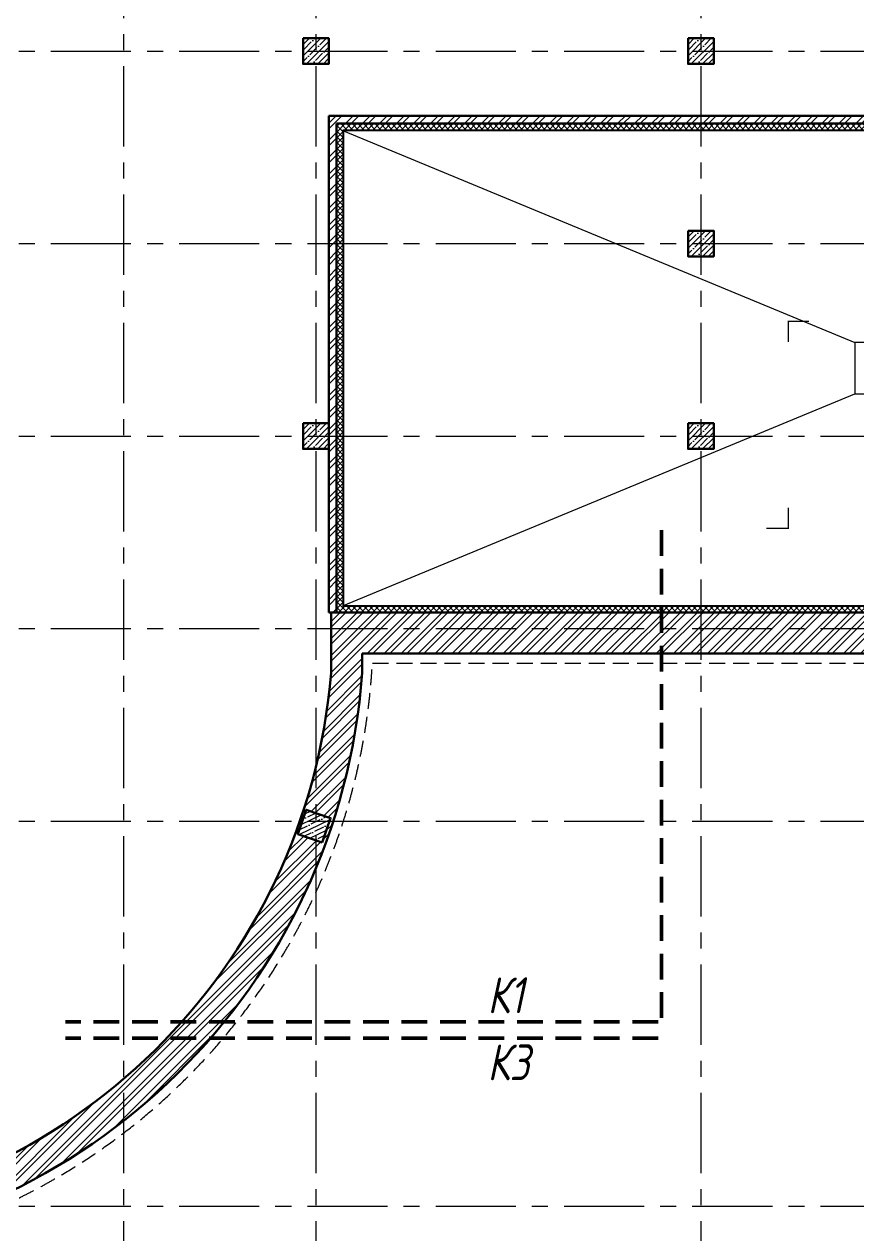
# Model space of a CAD drawing. Header units: millimetres. Extents: x -8689834 to 9419935, y 0 to 233063.
# Drawn here: x -327720 to -314757, y 106183 to 125020 of the extents above; entities that cross this region are included whole.
import ezdxf
from ezdxf import colors
from ezdxf.entities.mleader import LeaderData, LeaderLine
from ezdxf.math import Vec2, Vec3

# ---------------------------------------------------------------- set-up
doc = ezdxf.new("R2010")
doc.units = ezdxf.units.MM
doc.header["$MEASUREMENT"] = 0
for name, pattern in [('CENTER', [2, 1.25, -0.25, 0.25, -0.25]), ('HIDDEN', [6, 4, -2]), ('TRATTEGGIATA', [0.75, 0.5, -0.25])]:
    doc.linetypes.add(name, pattern=pattern)
doc.layers.get('0').update_dxf_attribs({"color": 250, "lineweight": 9})
for name, color, linetype, lineweight in [('АР_Колонны', 250, 'Continuous', 30), ('АР_Колонны Штрих', 250, 'Continuous', 5), ('АР_МосжилНии_Стены', 127, 'Continuous', 30), ('АР_Оси', 195, 'Continuous', 9), ('АР_Отметки', 250, 'Continuous', 15), ('АР_Перегородки кирпич', 244, 'Continuous', 30), ('АР_Перегородки_кирпич_Штрих', 244, 'Continuous', 5), ('АР_Разрезы', 175, 'Continuous', 9), ('АР_Сети', 250, 'Continuous', 30), ('АР_стены', 250, 'Continuous', 30), ('АР_тонкая линия', 250, 'Continuous', 0), ('АР_Штриховка кирпич', 250, 'Continuous', 9), ('Подвал', 250, 'Continuous', 30), ('Штриховка', 7, 'Continuous', 5)]:
    doc.layers.add(name, color=color, linetype=linetype, lineweight=lineweight)
doc.styles.add('ISOCPEUR', font='isocpeur.ttf', dxfattribs={"width": 0.7})
doc.styles.add('М2', font='isocpeui.ttf', dxfattribs={"width": 0.8})
pattern_1 = [(45, (-1298551.721179725, 164426.8594320829), (-132.5825214724777, 132.5825214724777), []), (45, (-1298463.332832225, 164426.8594320829), (-132.5825214724777, 132.5825214724777), [])]

# ---------------------------------------------------------------- blocks, each defined once
blk = doc.blocks.new('A$Cb1ac1438')
at = {"layer": 'АР_Колонны Штрих', "ltscale": 100}
h = blk.add_hatch(dxfattribs=at)
h.set_pattern_fill('ANSI35', color=256, scale=500, angle=161.0398319781508)
h.set_pattern_definition([(206.0398319781508, (898269.906760073, -348997.308166508), (54.8744852097032, -112.3111342341892), []), (206.0398319781508, (898186.3139504915, -348968.589842044), (54.8744852097032, -112.3111342341892), [156.25, -31.25, 0, -31.25])])
h.paths.add_polyline_path([(5719.346614299488, -202.5913746167789), (6097.64448702152, -332.5556754611025), (6227.608787865844, 45.74219726095907), (5849.310915143811, 175.7064981052536)])
h = blk.add_hatch(dxfattribs=at)
h.set_pattern_fill('ANSI35', color=256, scale=500, angle=-72.0645431068729)
h.set_pattern_definition([(332.9354568931271, (-256735.9129927806, 917047.4838722233), (56.87424014611736, 111.3118179161664), []), (332.9354568931271, (-256708.6942039412, 916963.3908433332), (56.87424014611736, 111.3118179161664), [156.25, -31.25, 0, -31.25])])
h.paths.add_polyline_path([(173.2168417862558, -6154.528628895481), (50.03866453003138, -5773.967021993492), (-330.5229423719575, -5897.145199249746), (-207.3447651157039, -6277.70680615172)])
at = {"layer": 'АР_Колонны', "ltscale": 100}
for points in [[(6097.64448702152, -332.5556754611025), (5719.346614299488, -202.5913746167789), (5849.310915143811, 175.7064981052536), (6227.608787865844, 45.74219726095907)], [(50.03866453003138, -5773.967021993492), (173.2168417862558, -6154.528628895481), (-207.3447651157039, -6277.70680615172), (-330.5229423719575, -5897.145199249746)]]:
    blk.add_lwpolyline(points, close=True, dxfattribs=at)
blk = doc.blocks.new('_DotSmall')
at = {"color": 0, "linetype": 'ByBlock', "const_width": 0.5}
blk.add_lwpolyline([(-0.0625, 0, 1), (0.0625, 0, 1)], format="xyb", close=True, dxfattribs=at)

msp = doc.modelspace()

# ---------------------------------------------------------------- hatches: boundary and pattern name
at = {"layer": 'АР_Колонны Штрих', "ltscale": 100}
h = msp.add_hatch(dxfattribs=at)
h.set_pattern_fill('ANSI35', color=256, scale=500)
h.set_pattern_definition([(45, (-1280424.170391682, 164672.1571121852), (-88.38834764831844, 88.38834764831844), []), (45, (-1280335.782044182, 164672.1571121852), (-88.38834764831844, 88.38834764831844), [156.25, -31.25, 0, -31.25])])
h.paths.add_polyline_path([(-322972.0711264503, 124800.6824583525), (-323372.0711264503, 124800.6824583525), (-323372.0711264503, 124400.6824583525), (-322972.0711264503, 124400.6824583525)])
h = msp.add_hatch(dxfattribs=at)
h.set_pattern_fill('ANSI35', color=256, scale=500)
h.set_pattern_definition([(45, (-1274424.170391682, 164672.1571121852), (-88.38834764831844, 88.38834764831844), []), (45, (-1274335.782044182, 164672.1571121852), (-88.38834764831844, 88.38834764831844), [156.25, -31.25, 0, -31.25])])
h.paths.add_polyline_path([(-316972.0711264502, 124800.6824583525), (-317372.0711264502, 124800.6824583525), (-317372.0711264502, 124400.6824583525), (-316972.0711264502, 124400.6824583525)])
h = msp.add_hatch(dxfattribs=at)
h.set_pattern_fill('ANSI35', color=256, scale=500)
h.set_pattern_definition([(45, (-1274424.170391682, 161672.1571121852), (-88.38834764831844, 88.38834764831844), []), (45, (-1274335.782044182, 161672.1571121852), (-88.38834764831844, 88.38834764831844), [156.25, -31.25, 0, -31.25])])
h.paths.add_polyline_path([(-316972.0711264502, 121800.6824583525), (-317372.0711264502, 121800.6824583525), (-317372.0711264502, 121400.6824583525), (-316972.0711264502, 121400.6824583525)])
h = msp.add_hatch(dxfattribs=at)
h.set_pattern_fill('ANSI35', color=256, scale=500)
h.set_pattern_definition([(45, (-1280424.170391682, 158672.1571121852), (-88.38834764831844, 88.38834764831844), []), (45, (-1280335.782044182, 158672.1571121852), (-88.38834764831844, 88.38834764831844), [156.25, -31.25, 0, -31.25])])
h.paths.add_polyline_path([(-322972.0711264503, 118800.6824583525), (-323372.0711264503, 118800.6824583525), (-323372.0711264503, 118400.6824583525), (-322972.0711264503, 118400.6824583525)])
h = msp.add_hatch(dxfattribs=at)
h.set_pattern_fill('ANSI35', color=256, scale=500)
h.set_pattern_definition([(45, (-1274424.170391682, 158672.1571121852), (-88.38834764831844, 88.38834764831844), []), (45, (-1274335.782044182, 158672.1571121852), (-88.38834764831844, 88.38834764831844), [156.25, -31.25, 0, -31.25])])
h.paths.add_polyline_path([(-316972.0711264502, 118800.6824583525), (-317372.0711264502, 118800.6824583525), (-317372.0711264502, 118400.6824583525), (-316972.0711264502, 118400.6824583525)])
at = {"layer": 'АР_Перегородки_кирпич_Штрих', "ltscale": 100}
h = msp.add_hatch(dxfattribs=at)
h.set_pattern_fill('ANSI32', color=256, scale=500)
h.set_pattern_definition([(45, (-15289.26513409219, 0), (-132.5825214724777, 132.5825214724777), []), (45, (-15200.87678659218, 0), (-132.5825214724777, 132.5825214724777), [])])
h.paths.add_polyline_path([(-304052.0711264501, 123589.9490637413), (-305172.0711264501, 123589.9490637413), (-305172.0711264501, 123469.9490637413), (-304172.0711264501, 123469.9490637413), (-304172.5771687811, 121600.6824583525), (-304052.5840094198, 121600.6824583525)])
h.paths.add_polyline_path([(-304052.5840094198, 121600.6824583525), (-304172.5771687811, 121600.6824583525), (-304173.3705045159, 118670.1845431714), (-304172.0711264501, 115850.6824583525), (-304054.0665040578, 115850.6824583525), (-304053.3574848831, 118550.1845431714)])
h.paths.add_polyline_path([(-306026.1564171973, 123589.9490637413), (-306026.1564171973, 123469.9490637413), (-305892.0711264501, 123469.9490637413), (-305892.5859029801, 123241.4189386518), (-305772.5859029799, 123241.4189386518), (-305772.0711264501, 123469.9490637413), (-305172.0711264501, 123469.9490637413), (-305172.0711264501, 123589.9490637413)])
h.paths.add_polyline_path([(-322852.4199923284, 115997.3872438653), (-322851.1212437177, 123469.9205100444), (-307526.1564171973, 123469.9490637413), (-307526.1564171973, 123589.9490637413), (-322971.1212310863, 123589.9490637413), (-322972.421225976, 115997.3872438653)])
h.paths.add_polyline_path([(-322972.3246298887, 116422.3475705374), (-322932.4206091522, 116422.3475705374), (-322932.4206091522, 116462.3475705375), (-322972.3179141203, 116462.3475705374)], flags=16)
h.paths.add_polyline_path([(-322852.4206091521, 115997.5664154426), (-322972.3414193097, 115997.5664154426), (-322972.4206091521, 115850.682458348), (-322852.4206091523, 115850.6824583525)])
at = {"layer": 'АР_Штриховка кирпич', "ltscale": 100}
h = msp.add_hatch(dxfattribs=at)
h.set_pattern_fill('ANSI32', color=256, scale=500)
h.set_pattern_definition(pattern_1)
h.paths.add_polyline_path([(-322946.1180642748, 112648.224219518), (-322961.2216596514, 112600.6824583525), (-323172.0711264503, 112600.6824583525), (-323199.1559286597, 112732.6939443187)], flags=16)
h.paths.add_polyline_path([(-323382.9205932492, 112600.6824583525), (-323324.9686016155, 112776.5329568123), (-323198.5888596172, 112734.3445592263), (-323172.0711264503, 112600.6824583525)], flags=16)
h.paths.add_polyline_path([(-323072.9704356921, 112268.2411963662), (-323199.3501776903, 112310.4295939522), (-323172.0711264503, 112600.6824583525), (-322961.2216596514, 112600.6824583525)], flags=16)
h.paths.add_polyline_path([(-323198.7831086478, 112312.0802088598), (-323451.8209730327, 112396.5499336605), (-323382.9205932493, 112600.6824583525), (-323172.0711264503, 112600.6824583525)], flags=16)
edge = h.paths.add_edge_path()
edge.add_line((-322067.0711264503, 115850.6824583481), (-322937.0711264506, 115850.6824583765))
edge.add_arc((-1477104.667928795, 115380.6824575035), 1154167.692499015, -0.02333197960928146, 0.023331979694489746, ccw=False)
edge.add_arc((-332221.3052867504, 115664.1989911303), 9314.761999561275, 321.68271989326865, 355.35999482408715, ccw=False)
edge.add_line((-324913.0416397232, 109888.9004210118), (-324376.4676794859, 109758.9389800894))
edge.add_arc((-332173.8220975739, 115605.6691985809), 9745.921719832271, 323.1361487127608, 355.9107374150291)
edge.add_line((-322452.7118934882, 114910.6824583331), (-322452.7118934878, 115210.6824583402))
edge.add_line((-322452.7118934878, 115210.6824583402), (-322067.0711264503, 115210.6824583525))
edge.add_line((-322067.0711264503, 115210.6824583525), (-322067.0711264503, 115850.6824583481))
h = msp.add_hatch(dxfattribs=at)
h.set_pattern_fill('ANSI32', color=256, scale=500)
h.set_pattern_definition(pattern_1)
h.paths.add_polyline_path([(-309596.9097890062, 115410.2370001124), (-309596.9097890062, 115210.6824583525), (-305664.571126, 115210.6824583526), (-305664.571126, 115850.6824583526), (-322120.0107513145, 115850.6824583525), (-322120.0107513145, 115210.6824583525), (-309847.2324638944, 115210.6824583525), (-309847.2324638944, 115410.2370001124)])
h = msp.add_hatch(dxfattribs=at)
h.set_pattern_fill('ANSI32', color=256, scale=500)
h.set_pattern_definition([(45, (-1298418.673593336, 164822.7913692372), (-132.5825214724777, 132.5825214724777), []), (45, (-1298330.285245836, 164822.7913692372), (-132.5825214724777, 132.5825214724777), [])])
h.paths.add_polyline_path([(-328782.1922958228, 102375.6824583525), (-329292.1922958228, 101865.6824583525), (-329292.1922958228, 99715.68245835253), (-331012.0361820102, 99715.68245835253), (-331012.0361820101, 98935.68245835259), (-329682.0012375686, 98935.68245835253), (-329682.0012375687, 93215.35490996396), (-329172.0711264507, 93215.35490996396), (-329172.0711264506, 98935.68245835247), (-326172.0711264504, 98935.68245835253), (-326172.0361820101, 97157.1086185961), (-325662.0361820112, 97157.1086185961), (-325662.036182011, 99445.8378912746), (-328782.1922958228, 99445.68245835253)])
h.paths.add_polyline_path([(-329172.0711264506, 106811.5015921848), (-329172.0711264506, 106600.6824583525), (-329460.5545658352, 106575.5444848357), (-329502.718766466, 106702.0333479182)], flags=16)
h.paths.add_polyline_path([(-329123.7855920562, 106828.3533511282), (-329039.4553213065, 106575.370016665), (-329172.0711264506, 106600.6824583525), (-329172.0711264506, 106811.5015921848)], flags=16)
h.paths.add_polyline_path([(-329172.0711264505, 106389.8633245202), (-329377.8847872713, 106322.0236910044), (-329462.2150580211, 106575.0070254675), (-329172.0711264505, 106600.6824583525)], flags=16)
h.paths.add_polyline_path([(-329172.0711264506, 106389.8633245203), (-329172.0711264506, 106600.6824583525), (-329041.1158134926, 106574.8325572968), (-328998.9516128617, 106448.3436942143)], flags=16)
h.paths.add_polyline_path([(-332101.1061155543, 104554.3739539081), (-331912.1922958226, 104554.3739539081), (-331912.1922958226, 103474.4889956772), (-332101.1061155543, 103474.4889956772)], flags=17)
edge = h.paths.add_edge_path()
edge.add_line((-332422.192295823, 104619.3739539081), (-332101.1061155544, 104619.3739539081))
edge.add_line((-332101.1061155544, 104619.3739539081), (-332101.1061155543, 103409.4889956772))
edge.add_line((-332101.1061155543, 103409.4889956772), (-332422.1922958228, 103409.4889956772))
edge.add_line((-332422.1922958228, 103409.4889956772), (-332422.1922958227, 98935.4897598165))
edge.add_line((-332422.1922958227, 98935.4897598165), (-331011.9628120004, 98935.71915412537))
edge.add_line((-331011.9628120004, 98935.71915412537), (-331012.1095520199, 99715.64576257975))
edge.add_line((-331012.1095520199, 99715.64576257975), (-331642.1922958228, 99715.56315136206))
edge.add_line((-331642.1922958228, 99715.56315136206), (-331642.1922958228, 101865.6824583525))
edge.add_line((-331642.1922958228, 101865.6824583525), (-329292.1922958228, 101865.6824583525))
edge.add_line((-329292.1922958228, 101865.6824583525), (-328782.1922958228, 102375.6824583525))
edge.add_line((-328782.1922958228, 102375.6824583525), (-331911.7639104379, 102375.6824583525))
edge.add_line((-331911.7639104379, 102375.6824583525), (-331912.1922958228, 105875.9435017856))
edge.add_line((-331912.1922958228, 105875.9435017856), (-331612.1922957873, 105875.9435017877))
edge.add_arc((-332173.8220975736, 115605.6691985811), 9745.92171983219, 273.3036233390724, 293.0807652531338)
edge.add_arc((-332173.8220975742, 115605.6691985818), 9745.92171983306, 293.0807652531357, 323.7250383778538)
edge.add_line((-324316.7875196856, 109839.3880910588), (-324909.4967909608, 109893.3890281035))
edge.add_arc((-332221.3052866729, 115664.1989910304), 9314.761999438475, 273.74937375992903, 321.7179014208314, ccw=False)
edge.add_line((-331612.1922958228, 106369.3739539164), (-331912.1922956888, 106369.373953908))
edge.add_line((-331912.1922956888, 106369.373953908), (-331912.1922958228, 106600.6824583525))
edge.add_line((-331912.1922958228, 106600.6824583525), (-332422.192295823, 106600.6824583525))
edge.add_line((-332422.192295823, 106600.6824583525), (-332422.192295823, 104619.3739539081))
at = {"layer": 'Штриховка', "transparency": 33554636}
h = msp.add_hatch(dxfattribs=at)
h.set_pattern_fill('ANSI37', color=256, scale=500)
h.set_pattern_definition([(45, (0, 0), (-44.19417382415922, 44.19417382415922), []), (135, (0, 0), (-44.19417382415922, -44.19417382415921), [])])
h.paths.add_polyline_path([(-305992.0711264501, 121325.4545757953), (-305992.0711264501, 123369.9490637413), (-306015.7693455741, 123369.9490637413), (-306015.7693455741, 123420.6521764803), (-307538.1917702747, 123420.6521764803), (-307538.1917702746, 123369.9490637413), (-322752.4206091523, 123369.9490637413), (-322752.4206091523, 115950.6824583525), (-305992.0711264501, 115950.6824583525), (-305992.0711264501, 120795.4545757954)], flags=16)
edge = h.paths.add_edge_path(flags=16)
edge.add_line((-305892.5859029791, 120895.4545757953), (-305893.2482067342, 122711.401855948))
edge.add_line((-305893.2482067342, 122711.401855948), (-305992.7334302053, 122711.401855948))
edge.add_line((-305992.7334302053, 122711.401855948), (-305991.7107815485, 123241.4415005122))
edge.add_line((-305991.7107815485, 123241.4415005122), (-305892.2255580774, 123241.4415005122))
edge.add_line((-305892.2255580774, 123241.4415005122), (-305892.585902979, 121225.4545757954))
edge.add_arc((-305892.5859029789, 120895.4545757952), 330.0000000001164, 90.00000000002024, 173.0379373089026)
edge.add_line((-306220.1526900622, 120935.4545757953), (-306222.5859029791, 120935.4545757953))
edge.add_line((-306222.5859029791, 120935.4545757953), (-306222.585902979, 120895.4545757953))
edge.add_line((-306222.585902979, 120895.4545757953), (-305892.5859029791, 120895.4545757953))
edge = h.paths.add_edge_path()
edge.add_line((-305892.585902979, 120935.4545757953), (-305892.5859029791, 120895.4545757953))
edge.add_line((-305892.5859029791, 120895.4545757953), (-306222.585902979, 120895.4545757953))
edge.add_arc((-305892.5859029794, 120895.4545757957), 329.9999999995925, 89.91062262278177, 180.0000000000657, ccw=False)
edge.add_line((-305892.0711264501, 121225.4541742877), (-305892.0711264501, 123469.9490637413))
edge.add_line((-305892.0711264501, 123469.9490637413), (-306015.9852964915, 123469.9490637413))
edge.add_line((-306015.9852964915, 123469.9490637413), (-306015.9852964915, 123420.6521764803))
edge.add_line((-306015.9852964915, 123420.6521764803), (-307538.1917702747, 123420.6521764803))
edge.add_line((-307538.1917702747, 123420.6521764803), (-307538.1917702747, 123469.9490637413))
edge.add_line((-307538.1917702747, 123469.9490637413), (-322851.1212313407, 123469.9484889328))
edge.add_line((-322851.1212313407, 123469.9484889328), (-322852.4206091523, 115850.6824583525))
edge.add_line((-322852.4206091523, 115850.6824583525), (-305892.0711264501, 115850.6824583525))
edge.add_line((-305892.0711264501, 115850.6824583525), (-305892.0711264501, 120935.4545757953))
edge.add_line((-305892.0711264501, 120935.4545757953), (-305892.585902979, 120935.4545757953))
edge = h.paths.add_edge_path(flags=0)
edge.add_arc((-305892.5859029851, 120895.4545757951), 329.9999999939452, 173.0379373087465, 179.9999999999621)
edge.add_line((-306222.5859029791, 120895.4545757953), (-306222.585902979, 120935.4545757953))
edge.add_line((-306222.585902979, 120935.4545757953), (-306220.1526900622, 120935.4545757953))

# ---------------------------------------------------------------- linework, layer by layer
at = {"linetype": 'TRATTEGGIATA', "ltscale": 500}
msp.add_line((-322292.9184881856, 115060.6824583525), (-306282.0711264503, 115060.6824583525), dxfattribs=at)
msp.add_arc((-332173.8220975736, 115605.6691985808), 9895.921719831927, 272.3712849375702, 356.8430181081399, dxfattribs=at)
at = {"layer": 'АР_Колонны', "ltscale": 100}
for points in [[(-323372.0711264503, 124800.6824583525), (-322972.0711264503, 124800.6824583525), (-322972.0711264503, 124400.6824583525), (-323372.0711264503, 124400.6824583525)], [(-317372.0711264502, 124800.6824583525), (-316972.0711264502, 124800.6824583525), (-316972.0711264502, 124400.6824583525), (-317372.0711264502, 124400.6824583525)], [(-317372.0711264502, 121800.6824583525), (-316972.0711264502, 121800.6824583525), (-316972.0711264502, 121400.6824583525), (-317372.0711264502, 121400.6824583525)], [(-323372.0711264503, 118800.6824583525), (-322972.0711264503, 118800.6824583525), (-322972.0711264503, 118400.6824583525), (-323372.0711264503, 118400.6824583525)], [(-317372.0711264502, 118800.6824583525), (-316972.0711264502, 118800.6824583525), (-316972.0711264502, 118400.6824583525), (-317372.0711264502, 118400.6824583525)]]:
    msp.add_lwpolyline(points, close=True, dxfattribs=at)
at = {"layer": 'АР_МосжилНии_Стены', "ltscale": 100}
for p, q in [((-322937.0711264503, 115850.6824583525), (-322067.0711264503, 115850.6824583525)), ((-322937.0711264503, 115210.6824583525), (-322937.0711264503, 115850.682458348)), ((-322174.6778695334, 115850.6824583525), (-306208.403607368, 115850.6824583525)), ((-322452.7118934878, 115210.6824583525), (-322002.0711264502, 115210.6824583525)), ((-322239.6778695334, 115210.6824583525), (-305787.1893165926, 115210.6824583525))]:
    msp.add_line(p, q, dxfattribs=at)
for points in [[(-322937.0711264502, 115210.6824583422), (-322937.0711264502, 114910.6824583402)], [(-322452.7118934878, 114910.6824583402), (-322452.7118934878, 115210.6824583402)]]:
    msp.add_lwpolyline(points, dxfattribs=at)
for centre, radius, start, end in [((-332221.305286749, 115664.1989911299), 9314.761999559945, 273.7493737590794, 355.3599948243836), ((-332173.8220975735, 115605.6691985808), 9745.921719831898, 273.3036233407794, 355.9107374146807)]:
    msp.add_arc(centre, radius, start, end, dxfattribs=at)
at = {"layer": 'АР_Оси', "linetype": 'CENTER', "ltscale": 1000}
for p, q in [((-326172.0711264504, 134363.1513644527), (-326172.0711264504, 78630.80280076223)), ((-323172.0711264503, 134363.1513644526), (-323172.0711264503, 78630.80280076223)), ((-317172.0711264502, 134363.1513644526), (-317172.0711264502, 78630.80280076223)), ((-359305.7650579241, 124600.6824583525), (-276127.3630032049, 124600.6824583525)), ((-359305.7650579241, 121600.6824583525), (-276127.3630032049, 121600.6824583525)), ((-359305.7650579241, 118600.6824583525), (-276127.3630032049, 118600.6824583525)), ((-359305.7650579241, 115600.6824583525), (-276127.3630032049, 115600.6824583525)), ((-359305.7650579241, 112600.6824583525), (-276127.3630032049, 112600.6824583525)), ((-359305.7650579241, 106600.6824583525), (-276127.3630032049, 106600.6824583525))]:
    msp.add_line(p, q, dxfattribs=at)
at = {"layer": 'АР_Перегородки кирпич', "linetype": 'Continuous', "ltscale": 100}
for p, q in [((-322972.4206091521, 120532.6524932313, 1.961751612303354), (-322971.1212310863, 123589.9490637413, 1.961751612303354)), ((-322971.1212310863, 123589.9490637413, 1.961751612303354), (-307526.1564171973, 123589.9490637413, 1.961751612303354)), ((-322852.4206091521, 120532.6524932313, 1.961751612303354), (-322851.1212310863, 123469.9490637413, 1.961751612303354)), ((-322851.1212310863, 123469.9490637413, 1.961751612303354), (-307526.1564171973, 123469.9490637413, 1.961751612303354)), ((-322972.4206091521, 115850.682458348, 1.961751612303354), (-322972.4206091521, 120570.1845431714, 1.961751612303354)), ((-322852.4206091523, 115850.6824583525, 1.961751612303354), (-322852.4206091521, 120570.1845431714, 1.961751612303354)), ((-322937.0711264503, 115850.682458348), (-322972.4206091521, 115850.682458348, 1.961751612307125))]:
    msp.add_line(p, q, dxfattribs=at)
at = {"layer": 'АР_Разрезы', "color": 5, "ltscale": 100, "const_width": 20, "elevation": -2792.354355402168}
for points in [[(-315485.0445451412, 120388.8988333235), (-315809.4427777978, 120388.8988333235), (-315809.4427777978, 120064.500600667)], [(-316152.5448098678, 117162.0430614778), (-315809.4427777978, 117162.0430614778), (-315809.4427777978, 117486.4412941344)]]:
    msp.add_lwpolyline(points, dxfattribs=at)
at = {"layer": 'АР_Сети', "color": 251, "linetype": 'HIDDEN', "lineweight": 50, "ltscale": 100}
for p, q in [((-317838.4925194005, 109470.2044018847), (-327076.0163383982, 109470.2044018847)), ((-317838.4925194005, 109217.866614254), (-327076.0163383982, 109217.866614254))]:
    msp.add_line(p, q, dxfattribs=at)
msp.add_lwpolyline([(-317784.5204495725, 117132.3775246171), (-317784.5204495725, 109479.8590045744)], dxfattribs=at)
at = {"layer": 'АР_тонкая линия', "color": 18, "ltscale": 500, "true_color": 0x000000, "elevation": 0.5840179250958151}
for points in [[(-307538.1917702747, 123469.9490637413), (-307538.1917702747, 123369.9490637413), (-322752.4206091523, 123369.9490637413), (-322752.4206091523, 115950.6824583525), (-305992.0711264501, 115950.6824583525), (-305992.0711264501, 122711.4189386518)], [(-307526.1564171974, 123469.9490637413), (-307526.1564171974, 123359.9490637413), (-322742.4206091523, 123359.9490637413), (-322742.4206091523, 115960.6824583525), (-306002.0711264501, 115960.6824583525), (-306002.0711264501, 122711.4189386518)]]:
    msp.add_lwpolyline(points, dxfattribs=at)
at = {"layer": 'Подвал', "lineweight": 13, "ltscale": 500}
for p, q in [((-322742.4206091523, 123359.9490637413, 0.5840179250958151), (-314773.0049359254, 120061.1780712401, 1.272944667367197)), ((-322742.4206091523, 115960.6824583525, 0.5840179250958151), (-314773.0049359254, 119259.4534508536, 1.272944667367197))]:
    msp.add_line(p, q, dxfattribs=at)
msp.add_lwpolyline([(-314773.0049359254, 119259.4534508536), (-313971.486799677, 119259.4534508536), (-313971.486799677, 120061.1780712401), (-314773.0049359254, 120061.1780712401)], close=True, dxfattribs=at)

# ---------------------------------------------------------------- block references
at = {"layer": 'АР_стены', "color": 51, "ltscale": 100, "true_color": 0xf8f6b0}
msp.add_blockref('A$Cb1ac1438', (-329172.0711264506, 112600.6824583525), dxfattribs=at)

# ---------------------------------------------------------------- texts
at = {"layer": 'АР_Сети', "ltscale": 10, "style": 'М2', "width": 0.8}
for s, p in [('К1', (-320499.7583657335, 109605.9999793287)), ('К3', (-320499.7583657335, 108560.9794419472))]:
    msp.add_text(s, height=560, dxfattribs=at).set_placement(p)

# ---------------------------------------------------------------- leaders
at = {"layer": 'АР_Отметки'}
ml = msp.add_multileader_mtext('Standard', dxfattribs=at)
ml.set_content('{\\W0.8;-2,430}', color=256, style='ISOCPEUR')
ml.set_leader_properties(color=256, linetype='Continuous', lineweight=-1)
ml.set_arrow_properties(name='DOTSMALL')
ml.build(insert=Vec2(0, 0))
ml.multileader.update_dxf_attribs({"has_text_frame": 1, "text_left_attachment_type": 4, "text_right_attachment_type": 4, "dogleg_length": 100, "arrow_head_size": 180})
ctx = ml.context
ctx.base_point, ctx.char_height, ctx.arrow_head_size, ctx.landing_gap_size, ctx.plane_origin = Vec3(-336711.8860226227, 117132.6558246998), 250, 180, 50, Vec3(-335659.1926379816, 115477.4824299914)
ctx.left_attachment, ctx.right_attachment = 4, 4
notes = []
notes.append((ctx, [(0, (0, 0, 0), (0, 0), (1, 0), 1, [])]))
ctx.mtext.insert, ctx.mtext.width, ctx.mtext.line_spacing_style, ctx.mtext.flow_direction = Vec3(-336661.8860226227, 117465.9891580332), 852.6970314602484, 2, 5
for ctx, leaders in notes:
    for number, flags, end, landing, length, lines in leaders:
        leader = LeaderData()
        leader.index, (leader.has_last_leader_line, leader.has_dogleg_vector, leader.attachment_direction) = number, flags
        leader.last_leader_point, leader.dogleg_vector, leader.dogleg_length = Vec3(end), Vec3(landing), length
        for number, points, colour, breaks in lines:
            line = LeaderLine()
            line.index, line.vertices, line.color, line.breaks = number, Vec3.list(points), colors.encode_raw_color(colour), breaks
            leader.lines.append(line)
        ctx.leaders.append(leader)

doc.saveas('drawing.dxf')
